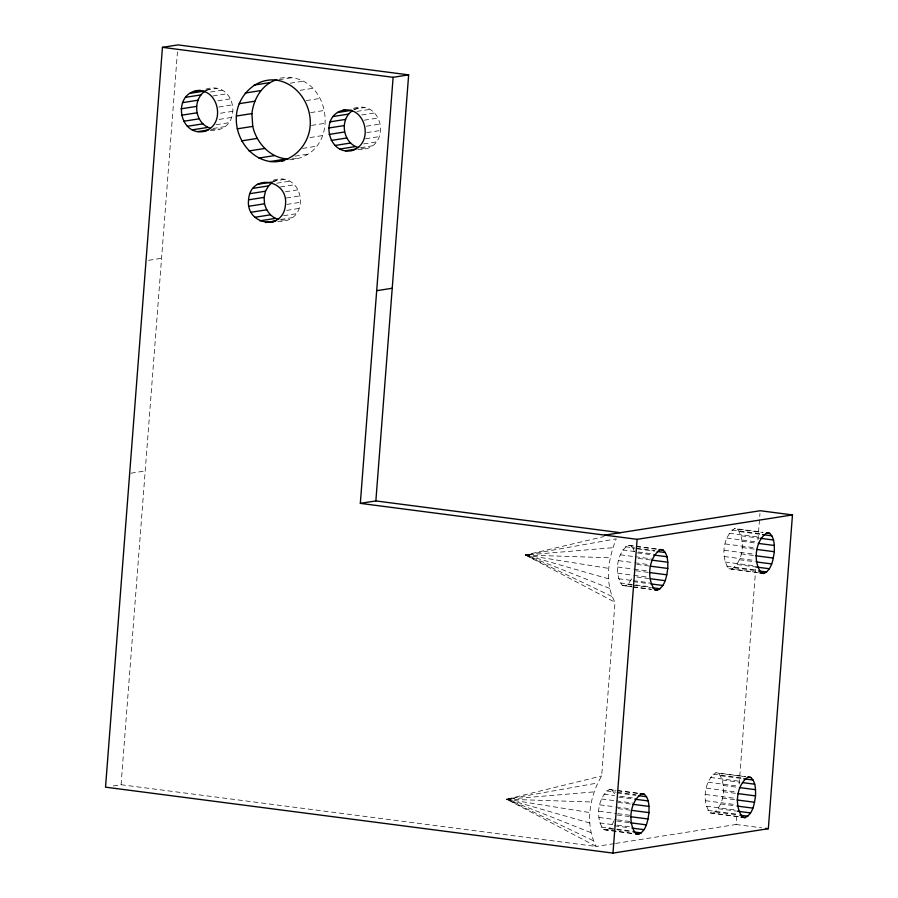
<?xml version="1.0" encoding="UTF-8"?>
<svg xmlns="http://www.w3.org/2000/svg" width="898" height="898" viewBox="0 0 898 898"><rect width="100%" height="100%" fill="white"/><g stroke="black" fill="none" stroke-linecap="round" stroke-linejoin="round"><path stroke-width="0.67" stroke-dasharray="4.49 3.37" d="M631.81 833.49L603.579 829.606C595.183 818.448 597.574 797.379 609.383 789.477L616.107 790.352M631.765 586.854L622.37 585.417C613.963 574.26 616.365 553.19 628.162 545.288L634.897 546.164M738.336 816.765L710.105 812.87C701.708 801.712 704.099 780.643 715.908 772.74L745.508 776.59M758.473 572.744L728.895 568.692C720.499 557.523 722.89 536.454 734.699 528.552L762.952 532.222M712.776 813.442C724.574 805.54 726.976 784.47 718.568 773.313L715.908 772.74M731.567 569.253C743.364 561.351 745.767 540.282 737.359 529.124L734.699 528.552M614.221 843.637L596.227 846.466C584.778 824.678 589.357 796.492 601.649 775.973L615.007 602.277C604.275 582.914 608.249 558.5 616.264 538.834L525.453 555.043L615.007 602.277M113.294 785.952L121.062 784.729L177.445 51.871M615.601 843.424L736.046 824.499L736.899 813.341M739.155 784.055L755.678 569.298M757.934 540.012L759.966 513.521M210.154 130.311C245.098 132.691 236.971 77.374 204.317 89.721M277.707 221.301C312.65 223.681 304.523 168.364 271.87 180.711M289.47 159.799C344.753 156.05 331.856 66.609 277.796 78.609M357.774 149.495C392.729 151.874 384.602 96.557 351.937 108.905M631.709 578.873L627.859 584.553L625.03 585.99M614.075 820.66L611.763 825.464L609.069 828.742L606.251 830.179M205.418 90.922L210.794 88.7M354.115 109.657L358.414 107.883M272.97 181.912L278.335 179.69M121.062 784.729L596.227 846.466L506.674 799.231L601.649 775.973M611.83 596.384L525.453 555.043L604.096 536.521M593.039 840.573L506.674 799.231L597.473 783.022M206.214 90.081L216.564 88.453M278.997 79.72L291.951 77.688M210.536 92.011L222.199 90.182M290.256 83.2L303.198 81.168M212.871 95.985L227.115 93.74M217.9 100.812L230.853 98.78M300.089 90.316L313.043 88.285M218.798 107.03L233.031 104.785M220.504 113.227L233.458 111.195M306.274 100.587L320.507 98.342M219.123 119.4L232.066 117.369M216.059 124.732L229.012 122.7M310.641 112.609L324.885 110.375M212.927 128.504L224.579 126.674M210.85 129.559L219.213 128.897M353.834 109.253L364.195 107.625M356.876 111.397L369.819 109.365M361.793 114.955L374.735 112.924M311.483 125.417L325.716 123.183M364.229 120.197L378.473 117.952M366.418 126.203L380.662 123.969M310.001 137.562L322.943 135.519M366.833 132.612L381.078 130.378M302.592 148.428L316.826 146.183M365.452 138.786L379.697 136.541M363.69 143.916L376.632 141.873M295.027 156.162L307.969 154.13M360.558 147.676L372.21 145.846M272.464 181.261L284.116 179.432M276.797 183.203L289.74 181.172M280.423 186.964L294.667 184.73M285.452 191.79L298.405 189.759M286.339 198.009L300.583 195.775M286.765 204.418L300.998 202.185M286.675 210.39L299.618 208.347M283.611 215.722L296.565 213.679M280.479 219.482L292.131 217.653M148.619 260.308L161.561 258.276M130.962 473.19L145.207 470.956M609.663 588.403L525.453 555.043L612.795 547.701M590.873 832.592L506.674 799.231L594.005 791.89M361.063 148.327L366.844 148.069M292.108 158.8L297.238 158.576M280.984 220.133L286.765 219.875M608.642 578.862L525.453 555.043L610.258 557.793M589.851 823.051L506.674 799.231L591.468 801.981M737.359 529.124L762.93 532.447M731.881 529.977L761.482 533.827M739.615 531.616L761.145 534.422M729.176 533.266L758.776 537.105M741.232 535.814L758.72 538.082M726.864 538.07L757.811 542.089M742.062 541.292L756.857 543.211M725.169 543.941L754.769 547.791M742.006 547.511L755.465 549.262M724.248 550.294L753.86 554.145M741.086 553.864L754.545 555.615M724.203 556.513L753.804 560.363M636.244 546.332L656.427 548.959M739.391 559.735L755.532 561.834M628.162 545.288L634.875 546.377M636.211 546.556L656.393 549.172M625.345 546.714L634.763 547.937M636.11 548.117L654.945 550.564M630.834 545.849L633.09 548.352L654.62 551.148M725.023 561.991L755.97 566.009M737.078 564.55L755.914 566.997M622.651 549.991L652.251 553.841M637.389 552.899L652.195 554.818M726.65 566.189L756.251 570.028M734.384 567.828L755.914 570.623M728.895 568.692L757.149 572.363M620.338 554.807L633.797 556.547M635.144 556.726L651.286 558.825M638.22 558.376L650.332 559.948M618.643 560.678L633.438 562.597M634.785 562.777L648.244 564.516M636.828 564.415L648.928 565.987M617.723 567.031L632.529 568.95M633.865 569.13L648.67 571.049M635.907 570.769L649.366 572.52M617.678 573.25L632.473 575.169M633.82 575.349L648.625 577.268M636.895 576.999L649.007 578.57M618.498 578.727L631.956 580.478M633.303 580.647L649.445 582.746M633.247 581.623L649.389 583.722M620.114 582.914L649.714 586.764M627.859 584.553L631.889 585.081M633.236 585.26L650.724 587.528M622.37 585.417L631.788 586.641M633.135 586.821L650.623 589.088M633.112 587.034L651.948 589.481M718.568 773.313L745.486 776.804M713.091 774.166L742.691 778.016M720.825 775.805L743.701 778.779M710.385 777.444L739.986 781.294M722.441 780.003L739.93 782.27M708.084 782.259L739.032 786.278M723.272 785.481L738.066 787.4M706.378 788.13L735.978 791.98M723.216 791.699L736.674 793.45M705.469 794.483L736.416 798.502M722.295 798.053L735.754 799.804M705.413 800.702L736.36 804.731M617.454 790.521L638.983 793.316M720.6 803.923L736.753 806.022M609.383 789.477L616.084 790.566M617.431 790.745L638.949 793.54M606.554 790.902L615.972 792.126M617.319 792.305L636.154 794.752M616.982 792.889L635.829 795.336M706.243 806.18L735.844 810.03M718.288 808.739L735.788 811.006M603.86 794.18L614.625 795.583M620.002 796.279L636.154 798.378M618.61 797.087L633.404 799.007M707.86 810.378L737.46 814.217M715.594 812.017L737.123 814.812M710.105 812.87L738.369 816.551M601.548 798.995L615.007 800.735M616.354 800.915L632.495 803.014M618.082 802.385L631.541 804.137M599.853 804.866L614.659 806.786M615.994 806.965L630.8 808.885M618.037 808.604L630.149 810.176M736.046 824.499L761.605 827.821M598.932 811.22L616.421 813.487M617.768 813.667L631.227 815.418M617.117 814.957L629.229 816.529M598.887 817.438L616.376 819.706M617.723 819.885L631.182 821.636M616.769 821.008L630.216 822.759M599.707 822.916L615.86 825.015M617.207 825.183L632.001 827.114M614.457 825.812L629.251 827.743M601.323 827.103L633.618 831.301M609.069 828.742L630.598 831.548M603.579 829.606L634.527 833.625M525.453 555.043L608.844 568.423M506.674 799.231L590.053 812.611M612.043 790.038L615.108 794.64M633.09 548.352L634.302 551.495"/><path stroke-width="1.35" d="M648.985 812.623C649.086 806.37 649.344 798.827 644.337 794.236L641.666 793.675C629.868 801.577 627.466 822.647 635.874 833.804L638.534 834.365C646.538 830.706 647.817 820.379 648.985 812.623L631.485 810.355M667.775 568.434C667.876 562.182 668.134 554.638 663.128 550.047L660.457 549.486C648.659 557.389 646.257 578.458 654.664 589.616L657.325 590.177C665.328 586.517 666.608 576.19 667.775 568.434L650.275 566.167M755.51 795.897C755.622 789.634 755.869 782.091 750.863 777.5L748.202 776.938C736.394 784.841 734.003 805.91 742.399 817.068L745.071 817.64C753.063 813.981 754.354 803.654 755.51 795.897L738.021 793.619M774.3 551.709C774.413 545.445 774.66 537.913 769.653 533.311L766.993 532.75C755.184 540.652 752.793 561.721 761.19 572.879L763.861 573.452C771.853 569.792 773.133 559.465 774.3 551.709L756.812 549.43M408.646 74.871L393.111 77.307L360.322 503.363L375.858 500.927L408.646 74.871L177.984 44.9L162.448 47.336L105.526 787.164L612.975 853.1L768.34 828.697L792.474 514.924L760.191 510.726L604.825 535.129M612.975 853.1L637.12 539.328L792.474 514.924M206.271 130.928C177.972 138.965 171.013 90.664 200.434 90.328M210.065 128.1C194.653 123.295 191.813 99.555 205.418 90.922M236.376 116.033C237.656 95.839 255.492 77.542 276.404 80.135C297.653 83.391 311.673 104.886 310.18 125.619C308.901 145.813 291.064 164.109 270.152 161.528C248.903 158.261 234.883 136.765 236.376 116.033L251.911 113.597C253.472 99.027 262.171 84.098 276.808 79.686M248.566 199.827C250.318 172.831 288.606 179.353 285.463 204.621C283.712 231.617 245.423 225.095 248.566 199.827L264.102 197.392L265.482 191.218L268.547 185.886L272.083 182.709M353.891 150.101C327.355 158.082 318.161 113.081 345.472 109.915M358.807 147.631C343.103 143.86 338.973 120.063 352.162 110.903M203.678 131.333C226.936 125.967 218.876 86.331 195.259 91.147M351.309 150.516C374.556 145.139 366.507 105.515 342.879 110.319M189.882 93.37L204.127 91.125M254.123 85.085L269.658 82.638M185.459 97.332L200.995 94.896M182.395 102.675L197.93 100.228M245.266 93.033L260.802 90.586M181.014 108.838L196.55 106.402M239.149 103.685L254.684 101.25M181.43 115.247L196.965 112.8M183.619 121.264L199.154 118.817M187.356 126.292L202.892 123.845M192.273 129.851L207.808 127.415M197.897 131.591L208.257 129.963M337.513 112.542L351.747 110.308M237.207 128.841L252.742 126.405C256.502 143.04 270.5 158.475 288.247 158.968M333.079 116.516L348.615 114.08M330.026 121.847L345.562 119.412M241.584 140.874L257.12 138.427M328.634 128.021L344.17 125.585M329.061 134.431L344.596 131.984M249.049 150.931L264.584 148.496M331.239 140.436L346.774 138M334.976 145.476L350.512 143.029M258.893 158.048L274.429 155.612M339.904 149.034L355.44 146.587M270.152 161.528L285.687 159.081M345.528 150.763L355.877 149.135M281.703 161.011L284.296 160.607M257.434 184.348L271.679 182.114M253.012 188.322L268.547 185.886M249.947 193.654L265.482 191.218M248.982 206.237L264.517 203.79C266.279 210.884 271.319 217.776 278.739 219.438M251.171 212.242L266.706 209.806M254.897 217.282L270.433 214.835M259.825 220.841L275.36 218.394M265.449 222.569L275.809 220.942M271.23 222.322L273.823 221.907M376.689 290.683L392.224 288.247M162.448 47.336L393.111 77.307M766.959 532.963L769.653 533.311M762.492 534.591L771.91 535.814M760.067 538.261L773.526 540.012M758.204 543.391L774.345 545.49M375.858 500.927L620.361 532.694M360.322 503.363L637.12 539.328M755.892 555.783L773.38 558.062M756.879 562.013L771.685 563.933M659.087 549.52L663.128 550.047M657.302 551.507L665.373 552.551M755.914 566.997L769.373 568.737M653.542 554.998L667.001 556.738M758.608 570.971L766.679 572.026M759.82 572.924L763.861 573.452M651.679 560.116L667.82 562.215M649.366 572.52L666.855 574.799M650.354 578.739L665.16 580.669M650.736 583.902L662.847 585.474M652.071 587.707L660.142 588.751M654.642 589.829L657.325 590.177M748.18 777.152L750.863 777.5M743.701 778.779L753.119 780.003M742.624 782.629L754.735 784.201M739.413 787.58L755.555 789.668M737.101 799.972L754.589 802.251M738.089 806.202L752.894 808.121M640.296 793.709L644.337 794.236M638.512 795.684L646.594 796.739M737.135 811.186L750.582 812.926M634.751 799.186L648.21 800.926M739.817 815.16L747.888 816.203M741.03 817.113L745.071 817.64M632.888 804.305L649.03 806.404M765.646 828.349L768.34 828.697M630.576 816.709L648.064 818.976M630.216 822.759L646.369 824.858M631.945 828.091L644.057 829.662M633.281 831.896L641.363 832.94M635.851 834.018L638.534 834.365M264.102 197.392L264.517 203.79M251.911 113.597L252.742 126.405"/></g></svg>
